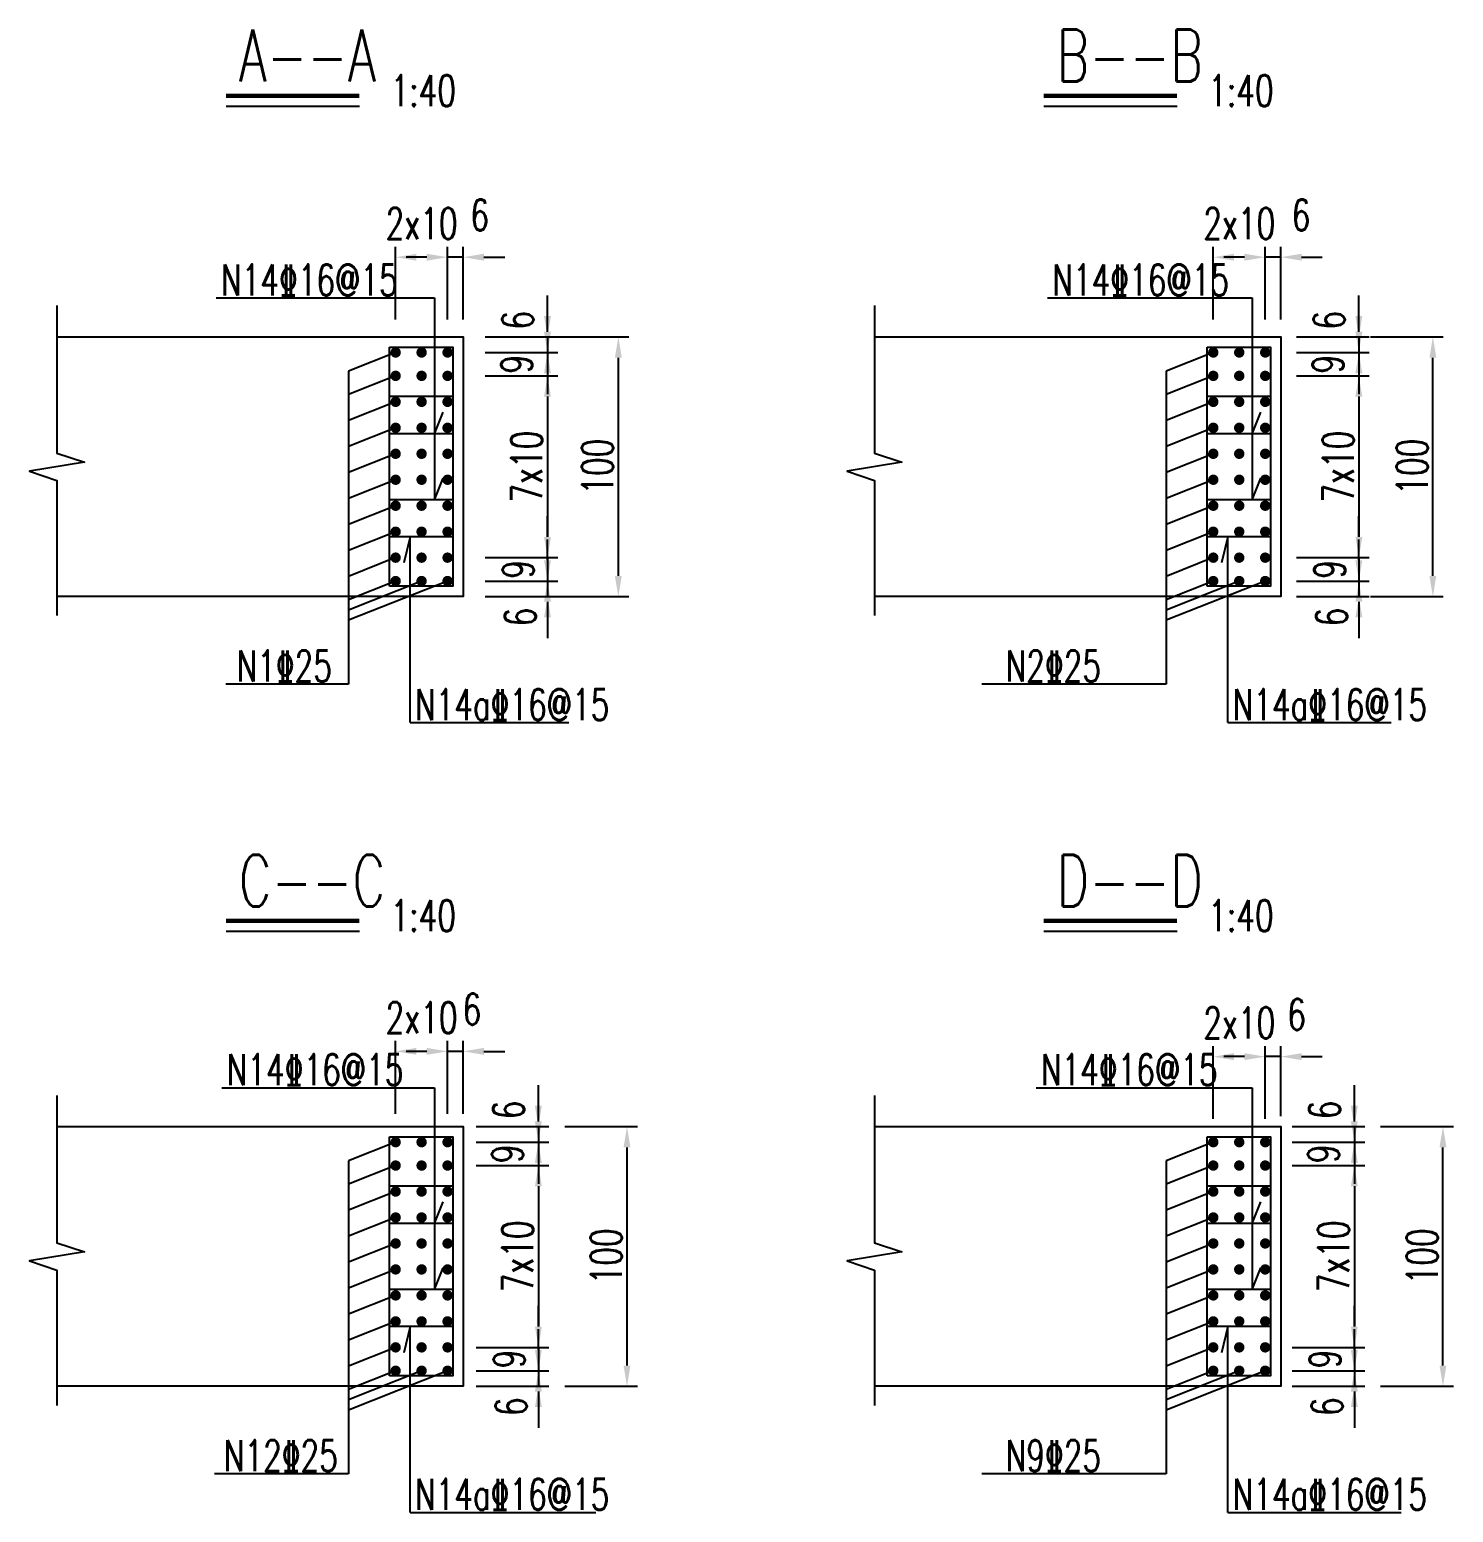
# Model space of a CAD drawing. Header units: millimetres. Extents: x -11227 to 5325, y -353 to 12034.
# Drawn here: x 3788 to 4337, y 1524 to 2095 of the extents above; entities that cross this region are included whole.
import ezdxf

# ---------------------------------------------------------------- set-up
doc = ezdxf.new("R2010")
doc.units = ezdxf.units.MM
for name, color, linetype in [('文字', 7, 'Continuous'), ('标注', 7, 'Continuous'), ('次轮廓线', 7, 'Continuous'), ('钢筋', 1, 'Continuous')]:
    doc.layers.add(name, color=color, linetype=linetype)
doc.styles.get("Standard").update_dxf_attribs({"font": 'simplex1.shx', "width": 0.7, "bigfont": 'hztxt.shx'})
doc.dimstyles.new('40', dxfattribs={"dimscale": 4, "dimtxt": 3, "dimasz": 2, "dimexe": 1, "dimexo": 1, "dimgap": 0.5, "dimtad": 1, "dimdec": 1, "dimzin": 12, "dimdsep": 46, "dimtxsty": 'Standard', "dimcen": 0.5, "dimclrd": 256, "dimclre": 256, "dimclrt": 256, "dimadec": 1, "dimazin": 2, "dimtfac": 1, "dimtdec": 1, "dimtmove": 2, "dimatfit": 3, "dimfxl": 0, "dimtolj": 1, "dimtzin": 0, "dimlwd": -1, "dimlwe": -1, "dimarcsym": 0})

# ---------------------------------------------------------------- blocks, each defined once
blk = doc.blocks.new('点筋')
at = {"layer": '钢筋', "const_width": 2}
blk.add_lwpolyline([(-1, 0, 1), (1, 0, 1)], format="xyb", close=True, dxfattribs=at)
blk = doc.blocks.new('*D133')
at = {"layer": 'Defpoints', "color": 0}
for p in [(3949.39, 2006.96), (3955.39, 1976.27), (3949.39, 1970.27)]:
    blk.add_point(p, dxfattribs=at)
at = {"layer": '标注'}
for p, q in [((3949.39, 1982.96), (3949.39, 2010.96)), ((3955.39, 1982.96), (3955.39, 2010.96)), ((3941.39, 2006.96), (3933.39, 2006.96)), ((3955.39, 2006.96), (3949.39, 2006.96)), ((3963.39, 2006.96), (3971.39, 2006.96))]:
    blk.add_line(p, q, dxfattribs=at)
for points in [[(3941.39, 2008.29), (3941.39, 2005.63), (3949.39, 2006.96)], [(3963.39, 2008.29), (3963.39, 2005.63), (3955.39, 2006.96)]]:
    blk.add_solid(points, dxfattribs=at)
at = {"layer": '标注', "insert": (3961.76, 2023.21), "char_height": 12, "attachment_point": 5}
blk.add_mtext('\\A1;6', dxfattribs=at)
blk = doc.blocks.new('*D134')
at = {"layer": 'Defpoints', "color": 0}
for p in [(3929.39, 2006.96), (3929.39, 1970.27), (3949.39, 1970.27)]:
    blk.add_point(p, dxfattribs=at)
at = {"layer": '标注'}
for p, q in [((3929.39, 1982.96), (3929.39, 2010.96)), ((3949.39, 1982.96), (3949.39, 2010.96)), ((3941.39, 2006.96), (3937.39, 2006.96))]:
    blk.add_line(p, q, dxfattribs=at)
for points in [[(3937.39, 2008.29), (3937.39, 2005.63), (3929.39, 2006.96)], [(3941.39, 2008.29), (3941.39, 2005.63), (3949.39, 2006.96)]]:
    blk.add_solid(points, dxfattribs=at)
at = {"layer": '标注', "insert": (3939.39, 2019.96), "char_height": 12, "attachment_point": 5}
blk.add_mtext('\\A1;2x10', dxfattribs=at)
blk = doc.blocks.new('*D102')
at = {"layer": 'Defpoints', "color": 0}
for p in [(3955.39, 1976.27), (3949.39, 1970.27), (3987.88, 1970.27)]:
    blk.add_point(p, dxfattribs=at)
at = {"layer": '标注'}
for p, q in [((3987.88, 1984.27), (3987.88, 1992.27)), ((3963.88, 1976.27), (3991.88, 1976.27)), ((3987.88, 1976.27), (3987.88, 1970.27)), ((3963.88, 1970.27), (3991.88, 1970.27)), ((3987.88, 1962.27), (3987.88, 1954.27))]:
    blk.add_line(p, q, dxfattribs=at)
for points in [[(3986.55, 1984.27), (3989.21, 1984.27), (3987.88, 1976.27)], [(3986.55, 1962.27), (3989.21, 1962.27), (3987.88, 1970.27)]]:
    blk.add_solid(points, dxfattribs=at)
at = {"layer": '标注', "insert": (3976.45, 1982.68), "char_height": 12, "attachment_point": 5, "rotation": 90}
blk.add_mtext('\\A1;6', dxfattribs=at)
blk = doc.blocks.new('*D135')
at = {"layer": 'Defpoints', "color": 0}
for p in [(3949.39, 1970.27), (3949.39, 1961.27), (3987.88, 1961.27)]:
    blk.add_point(p, dxfattribs=at)
at = {"layer": '标注'}
for p, q in [((3987.88, 1978.27), (3987.88, 1986.27)), ((3963.88, 1970.27), (3991.88, 1970.27)), ((3987.88, 1970.27), (3987.88, 1961.27)), ((3963.88, 1961.27), (3991.88, 1961.27)), ((3987.88, 1953.27), (3987.88, 1945.27))]:
    blk.add_line(p, q, dxfattribs=at)
for points in [[(3986.55, 1978.27), (3989.21, 1978.27), (3987.88, 1970.27)], [(3986.55, 1953.27), (3989.21, 1953.27), (3987.88, 1961.27)]]:
    blk.add_solid(points, dxfattribs=at)
at = {"layer": '标注', "insert": (3975.99, 1965.77), "char_height": 12, "attachment_point": 5, "rotation": 90}
blk.add_mtext('\\A1;9', dxfattribs=at)
blk = doc.blocks.new('*D136')
at = {"layer": 'Defpoints', "color": 0}
for p in [(3949.39, 1961.27), (3949.39, 1891.27), (3987.88, 1891.27)]:
    blk.add_point(p, dxfattribs=at)
at = {"layer": '标注'}
for p, q in [((3963.88, 1961.27), (3991.88, 1961.27)), ((3987.88, 1953.27), (3987.88, 1899.27)), ((3963.88, 1891.27), (3991.88, 1891.27))]:
    blk.add_line(p, q, dxfattribs=at)
for points in [[(3986.55, 1953.27), (3989.21, 1953.27), (3987.88, 1961.27)], [(3986.55, 1899.27), (3989.21, 1899.27), (3987.88, 1891.27)]]:
    blk.add_solid(points, dxfattribs=at)
at = {"layer": '标注', "insert": (3979.88, 1926.27), "char_height": 12, "attachment_point": 5, "rotation": 90}
blk.add_mtext('\\A1;7x10', dxfattribs=at)
blk = doc.blocks.new('*D137')
at = {"layer": 'Defpoints', "color": 0}
for p in [(3949.39, 1891.27), (3949.39, 1882.27), (3987.88, 1882.27)]:
    blk.add_point(p, dxfattribs=at)
at = {"layer": '标注'}
for p, q in [((3987.88, 1899.27), (3987.88, 1907.27)), ((3963.88, 1891.27), (3991.88, 1891.27)), ((3987.88, 1891.27), (3987.88, 1882.27)), ((3963.88, 1882.27), (3991.88, 1882.27)), ((3987.88, 1874.27), (3987.88, 1866.27))]:
    blk.add_line(p, q, dxfattribs=at)
for points in [[(3986.55, 1899.27), (3989.21, 1899.27), (3987.88, 1891.27)], [(3986.55, 1874.27), (3989.21, 1874.27), (3987.88, 1882.27)]]:
    blk.add_solid(points, dxfattribs=at)
at = {"layer": '标注', "insert": (3976.61, 1886.77), "char_height": 12, "attachment_point": 5, "rotation": 90}
blk.add_mtext('\\A1;9', dxfattribs=at)
blk = doc.blocks.new('*D138')
at = {"layer": 'Defpoints', "color": 0}
for p in [(3949.39, 1882.27), (3955.39, 1876.27), (3987.88, 1876.27)]:
    blk.add_point(p, dxfattribs=at)
at = {"layer": '标注'}
for p, q in [((3987.88, 1890.27), (3987.88, 1898.27)), ((3963.88, 1882.27), (3991.88, 1882.27)), ((3987.88, 1882.27), (3987.88, 1876.27)), ((3963.88, 1876.27), (3991.88, 1876.27)), ((3987.88, 1868.27), (3987.88, 1860.27))]:
    blk.add_line(p, q, dxfattribs=at)
for points in [[(3986.55, 1890.27), (3989.21, 1890.27), (3987.88, 1882.27)], [(3986.55, 1868.27), (3989.21, 1868.27), (3987.88, 1876.27)]]:
    blk.add_solid(points, dxfattribs=at)
at = {"layer": '标注', "insert": (3977.42, 1868.42), "char_height": 12, "attachment_point": 5, "rotation": 90}
blk.add_mtext('\\A1;6', dxfattribs=at)
blk = doc.blocks.new('*D139')
at = {"layer": 'Defpoints', "color": 0}
for p in [(3955.39, 1976.27), (4015.17, 1976.27), (3955.39, 1876.27)]:
    blk.add_point(p, dxfattribs=at)
at = {"layer": '标注'}
for p, q in [((3991.17, 1976.27), (4019.17, 1976.27)), ((4015.17, 1884.27), (4015.17, 1968.27)), ((3991.17, 1876.27), (4019.17, 1876.27))]:
    blk.add_line(p, q, dxfattribs=at)
for points in [[(4013.84, 1968.27), (4016.51, 1968.27), (4015.17, 1976.27)], [(4013.84, 1884.27), (4016.51, 1884.27), (4015.17, 1876.27)]]:
    blk.add_solid(points, dxfattribs=at)
at = {"layer": '标注', "insert": (4007.17, 1926.27), "char_height": 12, "attachment_point": 5, "rotation": 90}
blk.add_mtext('\\A1;100', dxfattribs=at)
blk = doc.blocks.new('*D119')
at = {"layer": 'Defpoints', "color": 0}
for p in [(4264.34, 2006.96), (4270.34, 1976.27), (4264.34, 1970.27)]:
    blk.add_point(p, dxfattribs=at)
at = {"layer": '标注'}
for p, q in [((4264.34, 1982.96), (4264.34, 2010.96)), ((4270.34, 1982.96), (4270.34, 2010.96)), ((4256.34, 2006.96), (4248.34, 2006.96)), ((4270.34, 2006.96), (4264.34, 2006.96)), ((4278.34, 2006.96), (4286.34, 2006.96))]:
    blk.add_line(p, q, dxfattribs=at)
for points in [[(4256.34, 2008.29), (4256.34, 2005.63), (4264.34, 2006.96)], [(4278.34, 2008.29), (4278.34, 2005.63), (4270.34, 2006.96)]]:
    blk.add_solid(points, dxfattribs=at)
at = {"layer": '标注', "insert": (4278.13, 2023.21), "char_height": 12, "attachment_point": 5}
blk.add_mtext('\\A1;6', dxfattribs=at)
blk = doc.blocks.new('*D120')
at = {"layer": 'Defpoints', "color": 0}
for p in [(4244.34, 2006.96), (4244.34, 1970.27), (4264.34, 1970.27)]:
    blk.add_point(p, dxfattribs=at)
at = {"layer": '标注'}
for p, q in [((4244.34, 1982.96), (4244.34, 2010.96)), ((4264.34, 1982.96), (4264.34, 2010.96)), ((4256.34, 2006.96), (4252.34, 2006.96))]:
    blk.add_line(p, q, dxfattribs=at)
for points in [[(4252.34, 2008.29), (4252.34, 2005.63), (4244.34, 2006.96)], [(4256.34, 2008.29), (4256.34, 2005.63), (4264.34, 2006.96)]]:
    blk.add_solid(points, dxfattribs=at)
at = {"layer": '标注', "insert": (4254.34, 2019.96), "char_height": 12, "attachment_point": 5}
blk.add_mtext('\\A1;2x10', dxfattribs=at)
blk = doc.blocks.new('*D100')
at = {"layer": 'Defpoints', "color": 0}
for p in [(4270.34, 1976.27), (4264.34, 1970.27), (4300.42, 1970.27)]:
    blk.add_point(p, dxfattribs=at)
at = {"layer": '标注'}
for p, q in [((4300.42, 1984.27), (4300.42, 1992.27)), ((4276.42, 1976.27), (4304.42, 1976.27)), ((4300.42, 1976.27), (4300.42, 1970.27)), ((4276.42, 1970.27), (4304.42, 1970.27)), ((4300.42, 1962.27), (4300.42, 1954.27))]:
    blk.add_line(p, q, dxfattribs=at)
for points in [[(4299.08, 1984.27), (4301.75, 1984.27), (4300.42, 1976.27)], [(4299.08, 1962.27), (4301.75, 1962.27), (4300.42, 1970.27)]]:
    blk.add_solid(points, dxfattribs=at)
at = {"layer": '标注', "insert": (4288.99, 1982.68), "char_height": 12, "attachment_point": 5, "rotation": 90}
blk.add_mtext('\\A1;6', dxfattribs=at)
blk = doc.blocks.new('*D121')
at = {"layer": 'Defpoints', "color": 0}
for p in [(4264.34, 1970.27), (4264.34, 1961.27), (4300.42, 1961.27)]:
    blk.add_point(p, dxfattribs=at)
at = {"layer": '标注'}
for p, q in [((4300.42, 1978.27), (4300.42, 1986.27)), ((4276.42, 1970.27), (4304.42, 1970.27)), ((4300.42, 1970.27), (4300.42, 1961.27)), ((4276.42, 1961.27), (4304.42, 1961.27)), ((4300.42, 1953.27), (4300.42, 1945.27))]:
    blk.add_line(p, q, dxfattribs=at)
for points in [[(4299.08, 1978.27), (4301.75, 1978.27), (4300.42, 1970.27)], [(4299.08, 1953.27), (4301.75, 1953.27), (4300.42, 1961.27)]]:
    blk.add_solid(points, dxfattribs=at)
at = {"layer": '标注', "insert": (4288.53, 1965.77), "char_height": 12, "attachment_point": 5, "rotation": 90}
blk.add_mtext('\\A1;9', dxfattribs=at)
blk = doc.blocks.new('*D122')
at = {"layer": 'Defpoints', "color": 0}
for p in [(4264.34, 1961.27), (4264.34, 1891.27), (4300.42, 1891.27)]:
    blk.add_point(p, dxfattribs=at)
at = {"layer": '标注'}
for p, q in [((4276.42, 1961.27), (4304.42, 1961.27)), ((4300.42, 1953.27), (4300.42, 1899.27)), ((4276.42, 1891.27), (4304.42, 1891.27))]:
    blk.add_line(p, q, dxfattribs=at)
for points in [[(4299.08, 1953.27), (4301.75, 1953.27), (4300.42, 1961.27)], [(4299.08, 1899.27), (4301.75, 1899.27), (4300.42, 1891.27)]]:
    blk.add_solid(points, dxfattribs=at)
at = {"layer": '标注', "insert": (4292.42, 1926.27), "char_height": 12, "attachment_point": 5, "rotation": 90}
blk.add_mtext('\\A1;7x10', dxfattribs=at)
blk = doc.blocks.new('*D123')
at = {"layer": 'Defpoints', "color": 0}
for p in [(4264.34, 1891.27), (4264.34, 1882.27), (4300.42, 1882.27)]:
    blk.add_point(p, dxfattribs=at)
at = {"layer": '标注'}
for p, q in [((4300.42, 1899.27), (4300.42, 1907.27)), ((4276.42, 1891.27), (4304.42, 1891.27)), ((4300.42, 1891.27), (4300.42, 1882.27)), ((4276.42, 1882.27), (4304.42, 1882.27)), ((4300.42, 1874.27), (4300.42, 1866.27))]:
    blk.add_line(p, q, dxfattribs=at)
for points in [[(4299.08, 1899.27), (4301.75, 1899.27), (4300.42, 1891.27)], [(4299.08, 1874.27), (4301.75, 1874.27), (4300.42, 1882.27)]]:
    blk.add_solid(points, dxfattribs=at)
at = {"layer": '标注', "insert": (4289.14, 1886.77), "char_height": 12, "attachment_point": 5, "rotation": 90}
blk.add_mtext('\\A1;9', dxfattribs=at)
blk = doc.blocks.new('*D124')
at = {"layer": 'Defpoints', "color": 0}
for p in [(4264.34, 1882.27), (4270.34, 1876.27), (4300.42, 1876.27)]:
    blk.add_point(p, dxfattribs=at)
at = {"layer": '标注'}
for p, q in [((4300.42, 1890.27), (4300.42, 1898.27)), ((4276.42, 1882.27), (4304.42, 1882.27)), ((4300.42, 1882.27), (4300.42, 1876.27)), ((4276.42, 1876.27), (4304.42, 1876.27)), ((4300.42, 1868.27), (4300.42, 1860.27))]:
    blk.add_line(p, q, dxfattribs=at)
for points in [[(4299.08, 1890.27), (4301.75, 1890.27), (4300.42, 1882.27)], [(4299.08, 1868.27), (4301.75, 1868.27), (4300.42, 1876.27)]]:
    blk.add_solid(points, dxfattribs=at)
at = {"layer": '标注', "insert": (4289.96, 1868.42), "char_height": 12, "attachment_point": 5, "rotation": 90}
blk.add_mtext('\\A1;6', dxfattribs=at)
blk = doc.blocks.new('*D125')
at = {"layer": 'Defpoints', "color": 0}
for p in [(4270.34, 1976.27), (4328.92, 1976.27), (4270.34, 1876.27)]:
    blk.add_point(p, dxfattribs=at)
at = {"layer": '标注'}
for p, q in [((4304.92, 1976.27), (4332.92, 1976.27)), ((4328.92, 1884.27), (4328.92, 1968.27)), ((4304.92, 1876.27), (4332.92, 1876.27))]:
    blk.add_line(p, q, dxfattribs=at)
for points in [[(4327.59, 1968.27), (4330.25, 1968.27), (4328.92, 1976.27)], [(4327.59, 1884.27), (4330.25, 1884.27), (4328.92, 1876.27)]]:
    blk.add_solid(points, dxfattribs=at)
at = {"layer": '标注', "insert": (4320.92, 1926.27), "char_height": 12, "attachment_point": 5, "rotation": 90}
blk.add_mtext('\\A1;100', dxfattribs=at)
blk = doc.blocks.new('*D126')
at = {"layer": 'Defpoints', "color": 0}
for p in [(3949.39, 1701.18), (3955.39, 1672.21), (3949.39, 1666.21)]:
    blk.add_point(p, dxfattribs=at)
at = {"layer": '标注'}
for p, q in [((3949.39, 1677.18), (3949.39, 1705.18)), ((3955.39, 1677.18), (3955.39, 1705.18)), ((3941.39, 1701.18), (3933.39, 1701.18)), ((3955.39, 1701.18), (3949.39, 1701.18)), ((3963.39, 1701.18), (3971.39, 1701.18))]:
    blk.add_line(p, q, dxfattribs=at)
for points in [[(3941.39, 1702.51), (3941.39, 1699.85), (3949.39, 1701.18)], [(3963.39, 1702.51), (3963.39, 1699.85), (3955.39, 1701.18)]]:
    blk.add_solid(points, dxfattribs=at)
at = {"layer": '标注', "insert": (3958.79, 1717.43), "char_height": 12, "attachment_point": 5}
blk.add_mtext('\\A1;6', dxfattribs=at)
blk = doc.blocks.new('*D127')
at = {"layer": 'Defpoints', "color": 0}
for p in [(3929.39, 1701.18), (3929.39, 1666.21), (3949.39, 1666.21)]:
    blk.add_point(p, dxfattribs=at)
at = {"layer": '标注'}
for p, q in [((3929.39, 1677.18), (3929.39, 1705.18)), ((3949.39, 1677.18), (3949.39, 1705.18)), ((3941.39, 1701.18), (3937.39, 1701.18))]:
    blk.add_line(p, q, dxfattribs=at)
for points in [[(3937.39, 1702.51), (3937.39, 1699.85), (3929.39, 1701.18)], [(3941.39, 1702.51), (3941.39, 1699.85), (3949.39, 1701.18)]]:
    blk.add_solid(points, dxfattribs=at)
at = {"layer": '标注', "insert": (3939.39, 1714.18), "char_height": 12, "attachment_point": 5}
blk.add_mtext('\\A1;2x10', dxfattribs=at)
blk = doc.blocks.new('*D101')
at = {"layer": 'Defpoints', "color": 0}
for p in [(3955.39, 1672.21), (3949.39, 1666.21), (3984.37, 1666.21)]:
    blk.add_point(p, dxfattribs=at)
at = {"layer": '标注'}
for p, q in [((3984.37, 1680.21), (3984.37, 1688.21)), ((3960.37, 1672.21), (3988.37, 1672.21)), ((3984.37, 1672.21), (3984.37, 1666.21)), ((3960.37, 1666.21), (3988.37, 1666.21)), ((3984.37, 1658.21), (3984.37, 1650.21))]:
    blk.add_line(p, q, dxfattribs=at)
for points in [[(3983.04, 1680.21), (3985.7, 1680.21), (3984.37, 1672.21)], [(3983.04, 1658.21), (3985.7, 1658.21), (3984.37, 1666.21)]]:
    blk.add_solid(points, dxfattribs=at)
at = {"layer": '标注', "insert": (3972.94, 1678.61), "char_height": 12, "attachment_point": 5, "rotation": 90}
blk.add_mtext('\\A1;6', dxfattribs=at)
blk = doc.blocks.new('*D128')
at = {"layer": 'Defpoints', "color": 0}
for p in [(3949.39, 1666.21), (3949.39, 1657.21), (3984.37, 1657.21)]:
    blk.add_point(p, dxfattribs=at)
at = {"layer": '标注'}
for p, q in [((3984.37, 1674.21), (3984.37, 1682.21)), ((3960.37, 1666.21), (3988.37, 1666.21)), ((3984.37, 1666.21), (3984.37, 1657.21)), ((3960.37, 1657.21), (3988.37, 1657.21)), ((3984.37, 1649.21), (3984.37, 1641.21))]:
    blk.add_line(p, q, dxfattribs=at)
for points in [[(3983.04, 1674.21), (3985.7, 1674.21), (3984.37, 1666.21)], [(3983.04, 1649.21), (3985.7, 1649.21), (3984.37, 1657.21)]]:
    blk.add_solid(points, dxfattribs=at)
at = {"layer": '标注', "insert": (3972.48, 1661.71), "char_height": 12, "attachment_point": 5, "rotation": 90}
blk.add_mtext('\\A1;9', dxfattribs=at)
blk = doc.blocks.new('*D129')
at = {"layer": 'Defpoints', "color": 0}
for p in [(3949.39, 1657.21), (3949.39, 1587.21), (3984.37, 1587.21)]:
    blk.add_point(p, dxfattribs=at)
at = {"layer": '标注'}
for p, q in [((3960.37, 1657.21), (3988.37, 1657.21)), ((3984.37, 1649.21), (3984.37, 1595.21)), ((3960.37, 1587.21), (3988.37, 1587.21))]:
    blk.add_line(p, q, dxfattribs=at)
for points in [[(3983.04, 1649.21), (3985.7, 1649.21), (3984.37, 1657.21)], [(3983.04, 1595.21), (3985.7, 1595.21), (3984.37, 1587.21)]]:
    blk.add_solid(points, dxfattribs=at)
at = {"layer": '标注', "insert": (3976.37, 1622.21), "char_height": 12, "attachment_point": 5, "rotation": 90}
blk.add_mtext('\\A1;7x10', dxfattribs=at)
blk = doc.blocks.new('*D130')
at = {"layer": 'Defpoints', "color": 0}
for p in [(3949.39, 1587.21), (3949.39, 1578.21), (3984.37, 1578.21)]:
    blk.add_point(p, dxfattribs=at)
at = {"layer": '标注'}
for p, q in [((3984.37, 1595.21), (3984.37, 1603.21)), ((3960.37, 1587.21), (3988.37, 1587.21)), ((3984.37, 1587.21), (3984.37, 1578.21)), ((3960.37, 1578.21), (3988.37, 1578.21)), ((3984.37, 1570.21), (3984.37, 1562.21))]:
    blk.add_line(p, q, dxfattribs=at)
for points in [[(3983.04, 1595.21), (3985.7, 1595.21), (3984.37, 1587.21)], [(3983.04, 1570.21), (3985.7, 1570.21), (3984.37, 1578.21)]]:
    blk.add_solid(points, dxfattribs=at)
at = {"layer": '标注', "insert": (3973.1, 1582.71), "char_height": 12, "attachment_point": 5, "rotation": 90}
blk.add_mtext('\\A1;9', dxfattribs=at)
blk = doc.blocks.new('*D131')
at = {"layer": 'Defpoints', "color": 0}
for p in [(3949.39, 1578.21), (3955.39, 1572.21), (3984.37, 1572.21)]:
    blk.add_point(p, dxfattribs=at)
at = {"layer": '标注'}
for p, q in [((3984.37, 1586.21), (3984.37, 1594.21)), ((3960.37, 1578.21), (3988.37, 1578.21)), ((3984.37, 1578.21), (3984.37, 1572.21)), ((3960.37, 1572.21), (3988.37, 1572.21)), ((3984.37, 1564.21), (3984.37, 1556.21))]:
    blk.add_line(p, q, dxfattribs=at)
for points in [[(3983.04, 1586.21), (3985.7, 1586.21), (3984.37, 1578.21)], [(3983.04, 1564.21), (3985.7, 1564.21), (3984.37, 1572.21)]]:
    blk.add_solid(points, dxfattribs=at)
at = {"layer": '标注', "insert": (3973.91, 1564.35), "char_height": 12, "attachment_point": 5, "rotation": 90}
blk.add_mtext('\\A1;6', dxfattribs=at)
blk = doc.blocks.new('*D132')
at = {"layer": 'Defpoints', "color": 0}
for p in [(3955.39, 1672.21), (4018.51, 1672.21), (3955.39, 1572.21)]:
    blk.add_point(p, dxfattribs=at)
at = {"layer": '标注'}
for p, q in [((3994.51, 1672.21), (4022.51, 1672.21)), ((4018.51, 1580.21), (4018.51, 1664.21)), ((3994.51, 1572.21), (4022.51, 1572.21))]:
    blk.add_line(p, q, dxfattribs=at)
for points in [[(4017.17, 1664.21), (4019.84, 1664.21), (4018.51, 1672.21)], [(4017.17, 1580.21), (4019.84, 1580.21), (4018.51, 1572.21)]]:
    blk.add_solid(points, dxfattribs=at)
at = {"layer": '标注', "insert": (4010.51, 1622.21), "char_height": 12, "attachment_point": 5, "rotation": 90}
blk.add_mtext('\\A1;100', dxfattribs=at)
blk = doc.blocks.new('*D107')
at = {"layer": 'Defpoints', "color": 0}
for p in [(4264.34, 1699.14), (4270.34, 1672.21), (4264.34, 1666.21)]:
    blk.add_point(p, dxfattribs=at)
at = {"layer": '标注'}
for p, q in [((4264.34, 1675.14), (4264.34, 1703.14)), ((4270.34, 1676.21), (4270.34, 1703.14)), ((4256.34, 1699.14), (4248.34, 1699.14)), ((4270.34, 1699.14), (4264.34, 1699.14)), ((4278.34, 1699.14), (4286.34, 1699.14))]:
    blk.add_line(p, q, dxfattribs=at)
for points in [[(4256.34, 1700.48), (4256.34, 1697.81), (4264.34, 1699.14)], [(4278.34, 1700.48), (4278.34, 1697.81), (4270.34, 1699.14)]]:
    blk.add_solid(points, dxfattribs=at)
at = {"layer": '标注', "insert": (4276.45, 1715.39), "char_height": 12, "attachment_point": 5}
blk.add_mtext('\\A1;6', dxfattribs=at)
blk = doc.blocks.new('*D108')
at = {"layer": 'Defpoints', "color": 0}
for p in [(4244.34, 1699.14), (4244.34, 1666.21), (4264.34, 1666.21)]:
    blk.add_point(p, dxfattribs=at)
at = {"layer": '标注'}
for p, q in [((4244.34, 1675.14), (4244.34, 1703.14)), ((4264.34, 1675.14), (4264.34, 1703.14)), ((4256.34, 1699.14), (4252.34, 1699.14))]:
    blk.add_line(p, q, dxfattribs=at)
for points in [[(4252.34, 1700.48), (4252.34, 1697.81), (4244.34, 1699.14)], [(4256.34, 1700.48), (4256.34, 1697.81), (4264.34, 1699.14)]]:
    blk.add_solid(points, dxfattribs=at)
at = {"layer": '标注', "insert": (4254.34, 1712.14), "char_height": 12, "attachment_point": 5}
blk.add_mtext('\\A1;2x10', dxfattribs=at)
blk = doc.blocks.new('*D93')
at = {"layer": 'Defpoints', "color": 0}
for p in [(4270.34, 1672.21), (4264.34, 1666.21), (4298.67, 1666.21)]:
    blk.add_point(p, dxfattribs=at)
at = {"layer": '标注'}
for p, q in [((4298.67, 1680.21), (4298.67, 1688.21)), ((4274.67, 1672.21), (4302.67, 1672.21)), ((4298.67, 1672.21), (4298.67, 1666.21)), ((4274.67, 1666.21), (4302.67, 1666.21)), ((4298.67, 1658.21), (4298.67, 1650.21))]:
    blk.add_line(p, q, dxfattribs=at)
for points in [[(4297.34, 1680.21), (4300.01, 1680.21), (4298.67, 1672.21)], [(4297.34, 1658.21), (4300.01, 1658.21), (4298.67, 1666.21)]]:
    blk.add_solid(points, dxfattribs=at)
at = {"layer": '标注', "insert": (4287.25, 1678.61), "char_height": 12, "attachment_point": 5, "rotation": 90}
blk.add_mtext('\\A1;6', dxfattribs=at)
blk = doc.blocks.new('*D109')
at = {"layer": 'Defpoints', "color": 0}
for p in [(4264.34, 1666.21), (4264.34, 1657.21), (4298.67, 1657.21)]:
    blk.add_point(p, dxfattribs=at)
at = {"layer": '标注'}
for p, q in [((4298.67, 1674.21), (4298.67, 1682.21)), ((4274.67, 1666.21), (4302.67, 1666.21)), ((4298.67, 1666.21), (4298.67, 1657.21)), ((4274.67, 1657.21), (4302.67, 1657.21)), ((4298.67, 1649.21), (4298.67, 1641.21))]:
    blk.add_line(p, q, dxfattribs=at)
for points in [[(4297.34, 1674.21), (4300.01, 1674.21), (4298.67, 1666.21)], [(4297.34, 1649.21), (4300.01, 1649.21), (4298.67, 1657.21)]]:
    blk.add_solid(points, dxfattribs=at)
at = {"layer": '标注', "insert": (4286.79, 1661.71), "char_height": 12, "attachment_point": 5, "rotation": 90}
blk.add_mtext('\\A1;9', dxfattribs=at)
blk = doc.blocks.new('*D110')
at = {"layer": 'Defpoints', "color": 0}
for p in [(4264.34, 1657.21), (4264.34, 1587.21), (4298.67, 1587.21)]:
    blk.add_point(p, dxfattribs=at)
at = {"layer": '标注'}
for p, q in [((4274.67, 1657.21), (4302.67, 1657.21)), ((4298.67, 1649.21), (4298.67, 1595.21)), ((4274.67, 1587.21), (4302.67, 1587.21))]:
    blk.add_line(p, q, dxfattribs=at)
for points in [[(4297.34, 1649.21), (4300.01, 1649.21), (4298.67, 1657.21)], [(4297.34, 1595.21), (4300.01, 1595.21), (4298.67, 1587.21)]]:
    blk.add_solid(points, dxfattribs=at)
at = {"layer": '标注', "insert": (4290.67, 1622.21), "char_height": 12, "attachment_point": 5, "rotation": 90}
blk.add_mtext('\\A1;7x10', dxfattribs=at)
blk = doc.blocks.new('*D111')
at = {"layer": 'Defpoints', "color": 0}
for p in [(4264.34, 1587.21), (4264.34, 1578.21), (4298.67, 1578.21)]:
    blk.add_point(p, dxfattribs=at)
at = {"layer": '标注'}
for p, q in [((4298.67, 1595.21), (4298.67, 1603.21)), ((4274.67, 1587.21), (4302.67, 1587.21)), ((4298.67, 1587.21), (4298.67, 1578.21)), ((4274.67, 1578.21), (4302.67, 1578.21)), ((4298.67, 1570.21), (4298.67, 1562.21))]:
    blk.add_line(p, q, dxfattribs=at)
for points in [[(4297.34, 1595.21), (4300.01, 1595.21), (4298.67, 1587.21)], [(4297.34, 1570.21), (4300.01, 1570.21), (4298.67, 1578.21)]]:
    blk.add_solid(points, dxfattribs=at)
at = {"layer": '标注', "insert": (4287.4, 1582.71), "char_height": 12, "attachment_point": 5, "rotation": 90}
blk.add_mtext('\\A1;9', dxfattribs=at)
blk = doc.blocks.new('*D112')
at = {"layer": 'Defpoints', "color": 0}
for p in [(4264.34, 1578.21), (4270.34, 1572.21), (4298.67, 1572.21)]:
    blk.add_point(p, dxfattribs=at)
at = {"layer": '标注'}
for p, q in [((4298.67, 1586.21), (4298.67, 1594.21)), ((4274.67, 1578.21), (4302.67, 1578.21)), ((4298.67, 1578.21), (4298.67, 1572.21)), ((4274.67, 1572.21), (4302.67, 1572.21)), ((4298.67, 1564.21), (4298.67, 1556.21))]:
    blk.add_line(p, q, dxfattribs=at)
for points in [[(4297.34, 1586.21), (4300.01, 1586.21), (4298.67, 1578.21)], [(4297.34, 1564.21), (4300.01, 1564.21), (4298.67, 1572.21)]]:
    blk.add_solid(points, dxfattribs=at)
at = {"layer": '标注', "insert": (4288.21, 1564.35), "char_height": 12, "attachment_point": 5, "rotation": 90}
blk.add_mtext('\\A1;6', dxfattribs=at)
blk = doc.blocks.new('*D113')
at = {"layer": 'Defpoints', "color": 0}
for p in [(4270.34, 1672.21), (4332.81, 1672.21), (4270.34, 1572.21)]:
    blk.add_point(p, dxfattribs=at)
at = {"layer": '标注'}
for p, q in [((4308.81, 1672.21), (4336.81, 1672.21)), ((4332.81, 1580.21), (4332.81, 1664.21)), ((4308.81, 1572.21), (4336.81, 1572.21))]:
    blk.add_line(p, q, dxfattribs=at)
for points in [[(4331.48, 1664.21), (4334.14, 1664.21), (4332.81, 1672.21)], [(4331.48, 1580.21), (4334.14, 1580.21), (4332.81, 1572.21)]]:
    blk.add_solid(points, dxfattribs=at)
at = {"layer": '标注', "insert": (4324.81, 1622.21), "char_height": 12, "attachment_point": 5, "rotation": 90}
blk.add_mtext('\\A1;100', dxfattribs=at)

msp = doc.modelspace()

# ---------------------------------------------------------------- linework, layer by layer
for p, q in [((3864.11, 2065.09), (3915.45, 2065.09)), ((4179.06, 2065.09), (4230.41, 2065.09)), ((3860.25, 1991.26), (3944.34, 1991.26)), ((3944.34, 1991.26), (3944.34, 1913.56)), ((4180.45, 1991.26), (4259.3, 1991.26)), ((4259.3, 1991.26), (4259.3, 1913.56)), ((3929.39, 1970.27), (3911.23, 1963.07)), ((4244.34, 1970.27), (4226.18, 1963.07)), ((3911.23, 1963.07), (3911.23, 1842.61)), ((3929.39, 1961.27), (3911.23, 1954.07)), ((4226.18, 1963.07), (4226.18, 1842.61)), ((4244.34, 1961.27), (4226.18, 1954.07)), ((3929.39, 1951.27), (3911.23, 1944.07)), ((3944.34, 1938.99), (3947.64, 1947.26)), ((4244.34, 1951.27), (4226.18, 1944.07)), ((4259.3, 1938.99), (4262.6, 1947.26)), ((3929.39, 1941.27), (3911.23, 1934.07)), ((4244.34, 1941.27), (4226.18, 1934.07)), ((3929.39, 1931.27), (3911.23, 1924.07)), ((4244.34, 1931.27), (4226.18, 1924.07)), ((3929.39, 1921.27), (3911.23, 1914.07)), ((3944.34, 1913.56), (3947.64, 1921.84)), ((4244.34, 1921.27), (4226.18, 1914.07)), ((4259.3, 1913.56), (4262.6, 1921.84)), ((3929.39, 1911.27), (3911.23, 1904.07)), ((4244.34, 1911.27), (4226.18, 1904.07)), ((3929.39, 1901.27), (3911.23, 1894.07)), ((4244.34, 1901.27), (4226.18, 1894.07)), ((3934.93, 1899.25), (3932.49, 1889.22)), ((3934.93, 1827.75), (3934.93, 1899.25)), ((4249.88, 1899.25), (4247.44, 1889.22)), ((4249.88, 1827.75), (4249.88, 1899.25)), ((3929.39, 1891.27), (3911.23, 1884.07)), ((4244.34, 1891.27), (4226.18, 1884.07)), ((3929.39, 1882.27), (3911.23, 1875.07)), ((3939.39, 1882.27), (3911.23, 1871.11)), ((3949.39, 1882.27), (3911.23, 1867.14)), ((4244.34, 1882.27), (4226.18, 1875.07)), ((4254.34, 1882.27), (4226.18, 1871.11)), ((4264.34, 1882.27), (4226.18, 1867.14)), ((3911.23, 1842.61), (3863.96, 1842.61)), ((4226.18, 1842.61), (4155.14, 1842.61)), ((3934.93, 1827.75), (3996.16, 1827.75)), ((4249.88, 1827.75), (4312.89, 1827.75)), ((3864.11, 1747.42), (3915.45, 1747.42)), ((4179.06, 1747.42), (4230.41, 1747.42)), ((3862.44, 1687.19), (3944.34, 1687.19)), ((3944.34, 1687.19), (3944.34, 1609.5)), ((4176.05, 1687.19), (4259.3, 1687.19)), ((4259.3, 1687.19), (4259.3, 1609.5)), ((3929.39, 1666.21), (3911.23, 1659.01)), ((4244.34, 1666.21), (4226.18, 1659.01)), ((3911.23, 1659.01), (3911.23, 1538.55)), ((3929.39, 1657.21), (3911.23, 1650.01)), ((4226.18, 1659.01), (4226.18, 1538.55)), ((4244.34, 1657.21), (4226.18, 1650.01)), ((3929.39, 1647.21), (3911.23, 1640.01)), ((4244.34, 1647.21), (4226.18, 1640.01)), ((3944.34, 1634.92), (3947.64, 1643.2)), ((4259.3, 1634.92), (4262.6, 1643.2)), ((3929.39, 1637.21), (3911.23, 1630.01)), ((4244.34, 1637.21), (4226.18, 1630.01)), ((3929.39, 1627.21), (3911.23, 1620.01)), ((4244.34, 1627.21), (4226.18, 1620.01)), ((3929.39, 1617.21), (3911.23, 1610.01)), ((3944.34, 1609.5), (3947.64, 1617.78)), ((4244.34, 1617.21), (4226.18, 1610.01)), ((4259.3, 1609.5), (4262.6, 1617.78)), ((3929.39, 1607.21), (3911.23, 1600.01)), ((4244.34, 1607.21), (4226.18, 1600.01)), ((3929.39, 1597.21), (3911.23, 1590.01)), ((3934.93, 1595.19), (3932.49, 1585.15)), ((3934.93, 1523.68), (3934.93, 1595.19)), ((4244.34, 1597.21), (4226.18, 1590.01)), ((4249.88, 1595.19), (4247.44, 1585.15)), ((4249.88, 1523.68), (4249.88, 1595.19)), ((3929.39, 1587.21), (3911.23, 1580.01)), ((4244.34, 1587.21), (4226.18, 1580.01)), ((3929.39, 1578.21), (3911.23, 1571.01)), ((3939.39, 1578.21), (3911.23, 1567.04)), ((3949.39, 1578.21), (3911.23, 1563.08)), ((4244.34, 1578.21), (4226.18, 1571.01)), ((4254.34, 1578.21), (4226.18, 1567.04)), ((4264.34, 1578.21), (4226.18, 1563.08)), ((3911.23, 1538.55), (3859.6, 1538.55)), ((4226.18, 1538.55), (4155.14, 1538.55)), ((3934.93, 1523.68), (4006.55, 1523.68)), ((4249.88, 1523.68), (4316.76, 1523.68))]:
    msp.add_line(p, q)
at = {"const_width": 1.6}
for points in [[(3864.11, 2069.09), (3915.45, 2069.09)], [(4179.06, 2069.09), (4230.41, 2069.09)], [(3864.11, 1751.42), (3915.45, 1751.42)], [(4179.06, 1751.42), (4230.41, 1751.42)]]:
    msp.add_lwpolyline(points, dxfattribs=at)
for points in [[(3798.94, 1988.31), (3798.94, 1931.52), (3809.48, 1928.02), (3788.41, 1924.53), (3798.94, 1921.02), (3798.94, 1868.94)], [(4113.9, 1988.31), (4113.9, 1931.52), (4124.43, 1928.02), (4103.36, 1924.53), (4113.9, 1921.02), (4113.9, 1868.94)], [(3798.94, 1684.24), (3798.94, 1627.46), (3809.48, 1623.96), (3788.41, 1620.46), (3798.94, 1616.96), (3798.94, 1564.87)], [(4113.9, 1684.24), (4113.9, 1627.46), (4124.43, 1623.96), (4103.36, 1620.46), (4113.9, 1616.96), (4113.9, 1564.87)]]:
    msp.add_lwpolyline(points)
at = {"layer": '次轮廓线'}
for points in [[(3798.94, 1976.27), (3955.39, 1976.27), (3955.39, 1876.27), (3798.94, 1876.27)], [(4113.9, 1976.27), (4270.34, 1976.27), (4270.34, 1876.27), (4113.9, 1876.27)], [(3798.94, 1672.21), (3955.39, 1672.21), (3955.39, 1572.21), (3798.94, 1572.21)], [(4113.9, 1672.21), (4270.34, 1672.21), (4270.34, 1572.21), (4113.9, 1572.21)]]:
    msp.add_lwpolyline(points, dxfattribs=at)
at = {"layer": '钢筋'}
for p, q in [((3927.08, 1880.27), (3927.08, 1972.27)), ((4242.03, 1880.27), (4242.03, 1972.27)), ((3951.39, 1953.3), (3927.08, 1953.3)), ((4266.34, 1953.3), (4242.03, 1953.3)), ((3951.39, 1938.99), (3927.08, 1938.99)), ((4266.34, 1938.99), (4242.03, 1938.99)), ((3951.39, 1913.56), (3927.08, 1913.56)), ((4266.34, 1913.56), (4242.03, 1913.56)), ((3951.39, 1899.25), (3927.08, 1899.25)), ((4266.34, 1899.25), (4242.03, 1899.25)), ((3927.08, 1576.21), (3927.08, 1668.21)), ((4242.03, 1576.21), (4242.03, 1668.21)), ((3951.39, 1649.23), (3927.08, 1649.23)), ((4266.34, 1649.23), (4242.03, 1649.23)), ((3951.39, 1634.92), (3927.08, 1634.92)), ((4266.34, 1634.92), (4242.03, 1634.92)), ((3951.39, 1609.5), (3927.08, 1609.5)), ((4266.34, 1609.5), (4242.03, 1609.5)), ((3951.39, 1595.19), (3927.08, 1595.19)), ((4266.34, 1595.19), (4242.03, 1595.19))]:
    msp.add_line(p, q, dxfattribs=at)
for points in [[(3927.08, 1972.27), (3951.39, 1972.27), (3951.39, 1880.27), (3927.08, 1880.27)], [(4242.03, 1972.27), (4266.34, 1972.27), (4266.34, 1880.27), (4242.03, 1880.27)], [(3927.08, 1668.21), (3951.39, 1668.21), (3951.39, 1576.21), (3927.08, 1576.21)], [(4242.03, 1668.21), (4266.34, 1668.21), (4266.34, 1576.21), (4242.03, 1576.21)]]:
    msp.add_lwpolyline(points, dxfattribs=at)

# ---------------------------------------------------------------- block references
for p in [(3929.39, 1970.27), (3939.39, 1970.27), (3949.39, 1970.27), (4244.34, 1970.27), (4254.34, 1970.27), (4264.34, 1970.27), (3929.39, 1961.27), (3939.39, 1961.27), (3949.39, 1961.27), (4244.34, 1961.27), (4254.34, 1961.27), (4264.34, 1961.27), (3929.39, 1951.27), (3939.39, 1951.27), (3949.39, 1951.27), (4244.34, 1951.27), (4254.34, 1951.27), (4264.34, 1951.27), (3929.39, 1941.27), (3939.39, 1941.27), (3949.39, 1941.27), (4244.34, 1941.27), (4254.34, 1941.27), (4264.34, 1941.27), (3929.39, 1931.27), (3939.39, 1931.27), (3949.39, 1931.27), (4244.34, 1931.27), (4254.34, 1931.27), (4264.34, 1931.27), (3929.39, 1921.27), (3939.39, 1921.27), (3949.39, 1921.27), (4244.34, 1921.27), (4254.34, 1921.27), (4264.34, 1921.27), (3929.39, 1911.27), (3939.39, 1911.27), (3949.39, 1911.27), (4244.34, 1911.27), (4254.34, 1911.27), (4264.34, 1911.27), (3929.39, 1901.27), (3939.39, 1901.27), (3949.39, 1901.27), (4244.34, 1901.27), (4254.34, 1901.27), (4264.34, 1901.27), (3929.39, 1891.27), (3939.39, 1891.27), (3949.39, 1891.27), (4244.34, 1891.27), (4254.34, 1891.27), (4264.34, 1891.27), (3929.39, 1882.27), (3939.39, 1882.27), (3949.39, 1882.27), (4244.34, 1882.27), (4254.34, 1882.27), (4264.34, 1882.27), (3929.39, 1666.21), (3939.39, 1666.21), (3949.39, 1666.21), (4244.34, 1666.21), (4254.34, 1666.21), (4264.34, 1666.21), (3929.39, 1657.21), (3939.39, 1657.21), (3949.39, 1657.21), (4244.34, 1657.21), (4254.34, 1657.21), (4264.34, 1657.21), (3929.39, 1647.21), (3939.39, 1647.21), (3949.39, 1647.21), (4244.34, 1647.21), (4254.34, 1647.21), (4264.34, 1647.21), (3929.39, 1637.21), (3939.39, 1637.21), (3949.39, 1637.21), (4244.34, 1637.21), (4254.34, 1637.21), (4264.34, 1637.21), (3929.39, 1627.21), (3939.39, 1627.21), (3949.39, 1627.21), (4244.34, 1627.21), (4254.34, 1627.21), (4264.34, 1627.21), (3929.39, 1617.21), (3939.39, 1617.21), (3949.39, 1617.21), (4244.34, 1617.21), (4254.34, 1617.21), (4264.34, 1617.21), (3929.39, 1607.21), (3939.39, 1607.21), (3949.39, 1607.21), (4244.34, 1607.21), (4254.34, 1607.21), (4264.34, 1607.21), (3929.39, 1597.21), (3939.39, 1597.21), (3949.39, 1597.21), (4244.34, 1597.21), (4254.34, 1597.21), (4264.34, 1597.21), (3929.39, 1587.21), (3939.39, 1587.21), (3949.39, 1587.21), (4244.34, 1587.21), (4254.34, 1587.21), (4264.34, 1587.21), (3929.39, 1578.21), (3939.39, 1578.21), (3949.39, 1578.21), (4244.34, 1578.21), (4254.34, 1578.21), (4264.34, 1578.21)]:
    msp.add_blockref('点筋', p)

# ---------------------------------------------------------------- texts
at = {"width": 0.7}
for s, p in [('N14%%13216@15', (3862.16, 1992.2)), ('N14%%13216@15', (4182.36, 1992.2)), ('N1%%13225', (3868.16, 1843.56)), ('N2%%13225', (4164.39, 1843.56)), ('N14a%%13216@15', (3936.84, 1828.69)), ('N14a%%13216@15', (4251.79, 1828.69)), ('N14%%13216@15', (3864.35, 1688.14)), ('N14%%13216@15', (4177.95, 1688.14)), ('N12%%13225', (3863.24, 1539.5)), ('N9%%13225', (4164.39, 1539.5)), ('N14a%%13216@15', (3936.84, 1524.63)), ('N14a%%13216@15', (4251.79, 1524.63))]:
    msp.add_text(s, height=12, dxfattribs=at).set_placement(p)
at = {"layer": '文字', "width": 0.7}
for s, height, p in [('A--A', 20, (3868.99, 2074.57)), ('B--B', 20, (4183.94, 2074.57)), ('1:40', 12, (3927.45, 2065.09)), ('1:40', 12, (4242.41, 2065.09)), ('C--C', 20, (3868.99, 1756.9)), ('D--D', 20, (4183.94, 1756.9)), ('1:40', 12, (3927.45, 1747.42)), ('1:40', 12, (4242.41, 1747.42))]:
    msp.add_text(s, height=height, dxfattribs=at).set_placement(p)

# ---------------------------------------------------------------- dimensions: what is measured, and where the dimension line sits
at = {"layer": '标注'}
for base, p1, p2, picture, middle in [((3929.39, 2006.96), (3949.39, 1970.27), (3929.39, 1970.27), '*D134', (3939.39, 2019.96)), ((4244.34, 2006.96), (4264.34, 1970.27), (4244.34, 1970.27), '*D120', (4254.34, 2019.96)), ((3929.39, 1701.18), (3949.39, 1666.21), (3929.39, 1666.21), '*D127', (3939.39, 1714.18)), ((4244.34, 1699.14), (4264.34, 1666.21), (4244.34, 1666.21), '*D108', (4254.34, 1712.14))]:
    dim = msp.add_linear_dim(base=base, p1=p1, p2=p2, text='2x10', dimstyle='40', dxfattribs=at)
    dim.commit()
    dim.dimension.update_dxf_attribs({"geometry": picture, "text_midpoint": middle})
for base, p1, p2, picture, middle in [((3949.39, 2006.96), (3955.39, 1976.27), (3949.39, 1970.27), '*D133', (3961.76, 2023.21)), ((4264.34, 2006.96), (4270.34, 1976.27), (4264.34, 1970.27), '*D119', (4278.13, 2023.21)), ((3949.39, 1701.18), (3955.39, 1672.21), (3949.39, 1666.21), '*D126', (3958.79, 1717.43)), ((4264.34, 1699.14), (4270.34, 1672.21), (4264.34, 1666.21), '*D107', (4276.45, 1715.39))]:
    dim = msp.add_linear_dim(base=base, p1=p1, p2=p2, dimstyle='40', dxfattribs=at)
    dim.commit()
    dim.dimension.update_dxf_attribs({"geometry": picture, "text_midpoint": middle, "dimtype": 160})
for base, p1, p2, picture, middle in [((3987.88, 1970.27), (3955.39, 1976.27), (3949.39, 1970.27), '*D102', (3976.45, 1982.68)), ((4300.42, 1970.27), (4270.34, 1976.27), (4264.34, 1970.27), '*D100', (4288.99, 1982.68)), ((3987.88, 1961.27), (3949.39, 1970.27), (3949.39, 1961.27), '*D135', (3975.99, 1965.77)), ((4300.42, 1961.27), (4264.34, 1970.27), (4264.34, 1961.27), '*D121', (4288.53, 1965.77)), ((3987.88, 1882.27), (3949.39, 1891.27), (3949.39, 1882.27), '*D137', (3976.61, 1886.77)), ((4300.42, 1882.27), (4264.34, 1891.27), (4264.34, 1882.27), '*D123', (4289.14, 1886.77)), ((3987.88, 1876.27), (3949.39, 1882.27), (3955.39, 1876.27), '*D138', (3977.42, 1868.42)), ((4300.42, 1876.27), (4264.34, 1882.27), (4270.34, 1876.27), '*D124', (4289.96, 1868.42)), ((3984.37, 1666.21), (3955.39, 1672.21), (3949.39, 1666.21), '*D101', (3972.94, 1678.61)), ((4298.67, 1666.21), (4270.34, 1672.21), (4264.34, 1666.21), '*D93', (4287.25, 1678.61)), ((3984.37, 1657.21), (3949.39, 1666.21), (3949.39, 1657.21), '*D128', (3972.48, 1661.71)), ((4298.67, 1657.21), (4264.34, 1666.21), (4264.34, 1657.21), '*D109', (4286.79, 1661.71)), ((3984.37, 1578.21), (3949.39, 1587.21), (3949.39, 1578.21), '*D130', (3973.1, 1582.71)), ((4298.67, 1578.21), (4264.34, 1587.21), (4264.34, 1578.21), '*D111', (4287.4, 1582.71)), ((3984.37, 1572.21), (3949.39, 1578.21), (3955.39, 1572.21), '*D131', (3973.91, 1564.35)), ((4298.67, 1572.21), (4264.34, 1578.21), (4270.34, 1572.21), '*D112', (4288.21, 1564.35))]:
    dim = msp.add_linear_dim(base=base, p1=p1, p2=p2, angle=90, dimstyle='40', dxfattribs=at)
    dim.commit()
    dim.dimension.update_dxf_attribs({"geometry": picture, "text_midpoint": middle, "dimtype": 160})
for base, p1, p2, picture, middle in [((4015.17, 1976.27), (3955.39, 1876.27), (3955.39, 1976.27), '*D139', (4007.17, 1926.27)), ((4328.92, 1976.27), (4270.34, 1876.27), (4270.34, 1976.27), '*D125', (4320.92, 1926.27)), ((4018.51, 1672.21), (3955.39, 1572.21), (3955.39, 1672.21), '*D132', (4010.51, 1622.21)), ((4332.81, 1672.21), (4270.34, 1572.21), (4270.34, 1672.21), '*D113', (4324.81, 1622.21))]:
    dim = msp.add_linear_dim(base=base, p1=p1, p2=p2, angle=90, dimstyle='40', dxfattribs=at)
    dim.commit()
    dim.dimension.update_dxf_attribs({"geometry": picture, "text_midpoint": middle})
for base, p1, p2, picture, middle in [((3987.88, 1891.27), (3949.39, 1961.27), (3949.39, 1891.27), '*D136', (3979.88, 1926.27)), ((4300.42, 1891.27), (4264.34, 1961.27), (4264.34, 1891.27), '*D122', (4292.42, 1926.27)), ((3984.37, 1587.21), (3949.39, 1657.21), (3949.39, 1587.21), '*D129', (3976.37, 1622.21)), ((4298.67, 1587.21), (4264.34, 1657.21), (4264.34, 1587.21), '*D110', (4290.67, 1622.21))]:
    dim = msp.add_linear_dim(base=base, p1=p1, p2=p2, angle=90, text='7x10', dimstyle='40', dxfattribs=at)
    dim.commit()
    dim.dimension.update_dxf_attribs({"geometry": picture, "text_midpoint": middle})

doc.saveas('drawing.dxf')
